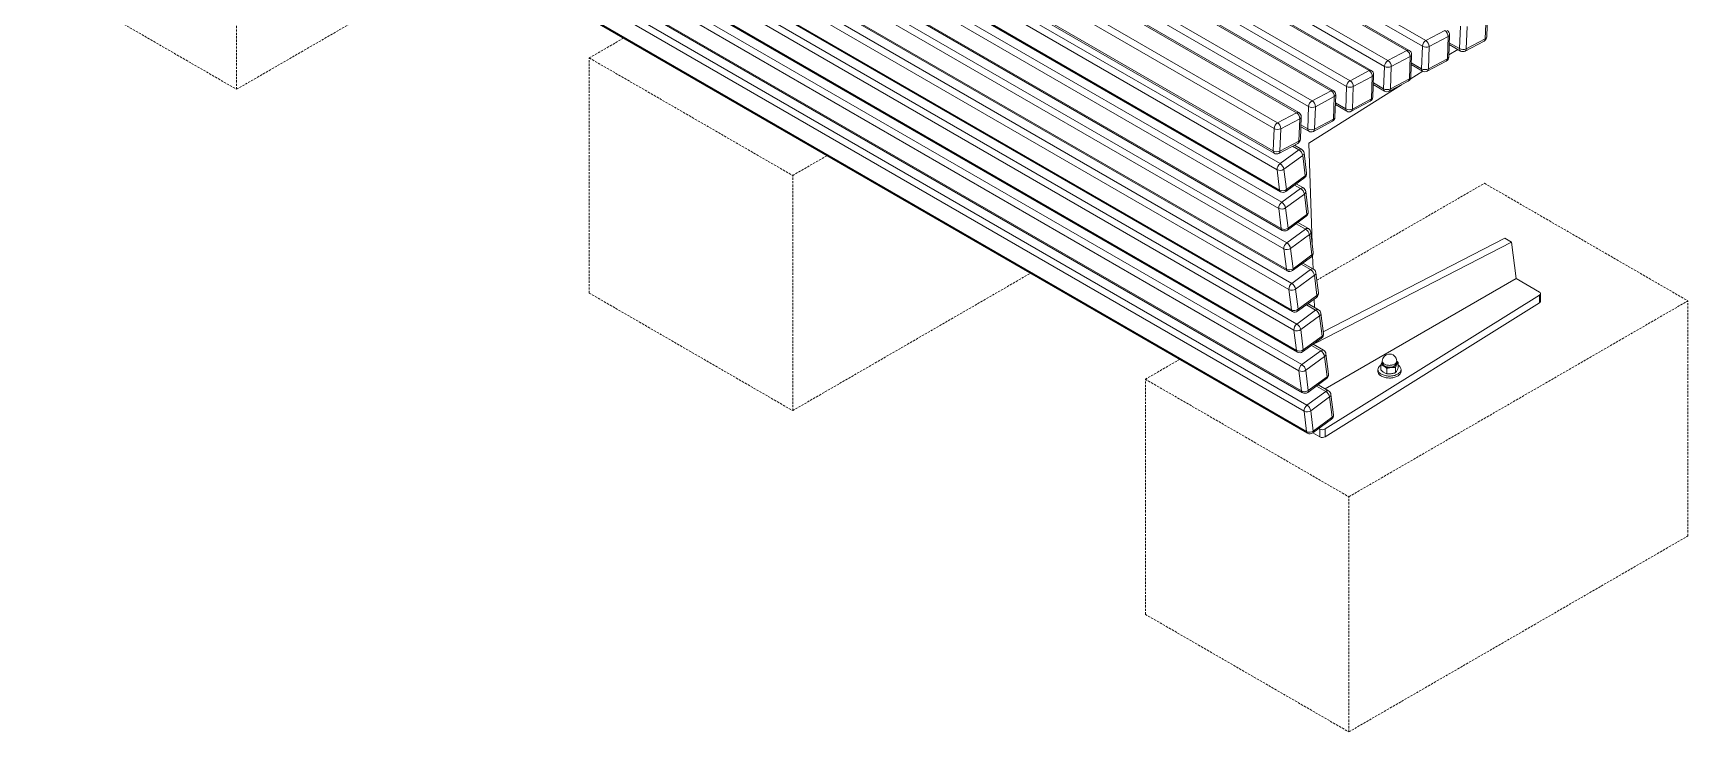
# Model space of a CAD drawing. Header units: millimetres. Extents: x 580 to 5174, y 1342 to 4642.
# Drawn here: x 4004 to 4934, y 1923 to 2315 of the extents above; entities that cross this region are included whole.
import ezdxf

# ---------------------------------------------------------------- set-up
doc = ezdxf.new("R2010")
doc.units = ezdxf.units.MM
doc.linetypes.add('HIDDEN', pattern=[1.905, 1.27, -0.635])
doc.layers.add('ZANO_R', color=7, linetype='Continuous', lineweight=0)
doc.layers.add('ZANO_R_przerywana', color=7, linetype='HIDDEN', lineweight=0)

msp = doc.modelspace()

# ---------------------------------------------------------------- linework, layer by layer
at = {"layer": 'ZANO_R'}
for p, q in [((4776.23, 2305.27), (4094.1, 2699.05)), ((4777.49, 2305.36), (4095.37, 2699.14)), ((4784.9, 2307.65), (4102.78, 2701.43)), ((4104.76, 2704.68), (4786.89, 2310.9)), ((4754.91, 2294), (4072.78, 2687.78)), ((4756.17, 2294.09), (4074.05, 2687.87)), ((4763.58, 2296.38), (4081.46, 2690.16)), ((4083.44, 2693.41), (4765.57, 2299.63)), ((4742.26, 2285.11), (4060.14, 2678.9)), ((4062.12, 2682.15), (4744.24, 2288.36)), ((4040.8, 2670.88), (4722.92, 2277.1)), ((4733.58, 2282.73), (4051.46, 2676.51)), ((4734.85, 2282.82), (4052.73, 2676.6)), ((4714.17, 2270.36), (4032.04, 2664.14)), ((4715.43, 2270.45), (4033.31, 2664.23)), ((4720.94, 2273.85), (4038.82, 2667.63)), ((4701.52, 2261.48), (4019.4, 2655.26)), ((4021.38, 2658.51), (4703.51, 2264.73)), ((4018.95, 2642.69), (4701.07, 2248.91)), ((4019.51, 2641.36), (4701.63, 2247.58)), ((4703.28, 2238.34), (4021.15, 2632.13)), ((4022.79, 2635.54), (4704.91, 2241.76)), ((4022.57, 2620.73), (4704.7, 2226.95)), ((4023.11, 2619.78), (4705.24, 2226)), ((4023.72, 2613.86), (4705.85, 2220.08)), ((4704.21, 2216.66), (4022.09, 2610.44)), ((4023.51, 2599.05), (4705.63, 2205.27)), ((4024.05, 2598.1), (4706.17, 2204.32)), ((4707.05, 2193.87), (4024.92, 2587.65)), ((4026.56, 2591.07), (4708.68, 2197.29)), ((4026.34, 2576.26), (4708.47, 2182.48)), ((4026.88, 2575.31), (4709.01, 2181.53)), ((4029.4, 2568.29), (4711.52, 2174.5)), ((4709.89, 2171.09), (4027.76, 2564.87)), ((4029.18, 2553.48), (4711.3, 2159.69)), ((4029.72, 2552.53), (4711.85, 2158.74)), ((4712.72, 2148.3), (4030.6, 2542.08)), ((4032.24, 2545.5), (4714.36, 2151.72)), ((4032.02, 2530.69), (4714.14, 2136.91)), ((4032.56, 2529.74), (4714.68, 2135.96)), ((4035.07, 2522.71), (4717.2, 2128.93)), ((4715.56, 2125.52), (4033.44, 2519.3)), ((4034.86, 2507.9), (4716.98, 2114.12)), ((4035.4, 2506.95), (4717.52, 2113.17)), ((4718.4, 2102.73), (4036.28, 2496.51)), ((4037.91, 2499.93), (4720.03, 2106.15)), ((4037.7, 2485.12), (4719.82, 2091.34)), ((4038.24, 2484.17), (4720.36, 2090.39)), ((4821.03, 2312.89), (4821.48, 2325.46)), ((4786.89, 2310.9), (4797.55, 2316.53)), ((4805.77, 2306.35), (4806.22, 2318.92)), ((4810.03, 2318.82), (4809.58, 2306.25)), ((4820.24, 2311.89), (4820.69, 2324.46)), ((4784.45, 2295.08), (4784.9, 2307.65)), ((4788.71, 2307.56), (4788.26, 2294.99)), ((4799.37, 2313.19), (4788.71, 2307.56)), ((4798.92, 2300.62), (4799.37, 2313.19)), ((4799.71, 2301.62), (4800.16, 2314.19)), ((4799.96, 2308.69), (4806.33, 2305.02)), ((4800, 2309.68), (4805.77, 2306.35)), ((4808.94, 2304.97), (4819.6, 2310.6)), ((4809.58, 2306.25), (4820.24, 2311.89)), ((4765.57, 2299.63), (4776.23, 2305.27)), ((4778.05, 2301.92), (4767.39, 2296.29)), ((4777.6, 2289.35), (4778.05, 2301.92)), ((4778.39, 2290.35), (4778.84, 2302.93)), ((4778.64, 2297.43), (4785.01, 2293.75)), ((4778.68, 2298.41), (4784.45, 2295.08)), ((4787.61, 2293.7), (4798.28, 2299.34)), ((4788.26, 2294.99), (4798.92, 2300.62)), ((4804.72, 2305.95), (4799.75, 2302.82)), ((4744.24, 2288.36), (4754.91, 2294)), ((4756.73, 2290.65), (4746.07, 2285.02)), ((4756.28, 2278.08), (4756.73, 2290.65)), ((4757.07, 2279.09), (4757.52, 2291.66)), ((4763.13, 2283.81), (4763.58, 2296.38)), ((4766.29, 2282.44), (4776.95, 2288.07)), ((4767.39, 2296.29), (4766.94, 2283.72)), ((4766.94, 2283.72), (4777.6, 2289.35)), ((4785.2, 2293.65), (4778.05, 2289.14)), ((4773.2, 2286.08), (4721.07, 2253.23)), ((4722.92, 2277.1), (4733.58, 2282.73)), ((4735.41, 2279.39), (4724.75, 2273.75)), ((4734.96, 2266.82), (4735.41, 2279.39)), ((4735.75, 2267.82), (4736.2, 2280.39)), ((4741.81, 2272.54), (4742.26, 2285.11)), ((4746.07, 2285.02), (4745.62, 2272.45)), ((4745.62, 2272.45), (4756.28, 2278.08)), ((4757.32, 2286.16), (4763.69, 2282.48)), ((4757.36, 2287.15), (4763.13, 2283.81)), ((4703.51, 2264.73), (4714.17, 2270.36)), ((4720.49, 2261.28), (4720.94, 2273.85)), ((4724.75, 2273.75), (4724.3, 2261.18)), ((4736, 2274.89), (4742.37, 2271.22)), ((4736.03, 2275.88), (4741.81, 2272.54)), ((4744.97, 2271.17), (4755.63, 2276.8)), ((4701.07, 2248.91), (4701.52, 2261.48)), ((4705.33, 2261.38), (4704.88, 2248.81)), ((4715.99, 2267.02), (4705.33, 2261.38)), ((4715.54, 2254.45), (4715.99, 2267.02)), ((4716.33, 2255.45), (4716.78, 2268.02)), ((4716.58, 2262.52), (4721.05, 2259.95)), ((4716.62, 2263.51), (4720.49, 2261.28)), ((4723.65, 2259.9), (4734.31, 2265.53)), ((4724.3, 2261.18), (4734.96, 2266.82)), ((4704.24, 2247.53), (4714.9, 2253.17)), ((4704.88, 2248.81), (4715.54, 2254.45)), ((4715.49, 2249.51), (4711.9, 2251.58)), ((4717.09, 2249.8), (4713, 2252.16)), ((4721.07, 2253.23), (4722.97, 2197.02)), ((4704.91, 2241.76), (4715.49, 2249.51)), ((4717.65, 2246.37), (4707.07, 2238.63)), ((4719.07, 2234.98), (4717.65, 2246.37)), ((4719.83, 2236.41), (4718.42, 2247.8)), ((4704.7, 2226.95), (4703.28, 2238.34)), ((4707.07, 2238.63), (4708.49, 2227.23)), ((4708.18, 2226.16), (4718.75, 2233.9)), ((4708.49, 2227.23), (4719.07, 2234.98)), ((4705.85, 2220.08), (4716.42, 2227.82)), ((4718.58, 2224.69), (4708, 2216.94)), ((4716.42, 2227.82), (4713.08, 2229.75)), ((4718.02, 2228.12), (4714.01, 2230.43)), ((4720, 2213.29), (4718.58, 2224.69)), ((4720.77, 2214.73), (4719.35, 2226.12)), ((4705.63, 2205.27), (4704.21, 2216.66)), ((4708, 2216.94), (4709.42, 2205.55)), ((4709.42, 2205.55), (4720, 2213.29)), ((4708.68, 2197.29), (4719.26, 2205.03)), ((4709.11, 2204.47), (4719.68, 2212.22)), ((4719.26, 2205.03), (4714.01, 2208.06)), ((4720.86, 2205.33), (4714.94, 2208.75)), ((4721.42, 2201.9), (4710.84, 2194.16)), ((4722.84, 2190.51), (4721.42, 2201.9)), ((4723.6, 2191.94), (4722.19, 2203.33)), ((4724.87, 2141.02), (4835, 2197.73)), ((4729.15, 2147.39), (4831.19, 2199.93)), ((4831.19, 2199.93), (4835, 2197.73)), ((4835, 2197.73), (4837.56, 2177.2)), ((4708.47, 2182.48), (4707.05, 2193.87)), ((4710.84, 2194.16), (4712.26, 2182.76)), ((4711.95, 2181.69), (4722.52, 2189.43)), ((4712.26, 2182.76), (4722.84, 2190.51)), ((4722.1, 2182.25), (4716.85, 2185.28)), ((4723.7, 2182.55), (4717.78, 2185.96)), ((4723.2, 2190.16), (4723.46, 2182.69)), ((4711.52, 2174.5), (4722.1, 2182.25)), ((4724.26, 2179.11), (4713.68, 2171.37)), ((4725.67, 2167.72), (4724.26, 2179.11)), ((4726.44, 2169.15), (4725.02, 2180.55)), ((4837.56, 2177.2), (4730.31, 2115.29)), ((4850.62, 2169.66), (4837.56, 2177.2)), ((4711.3, 2159.69), (4709.89, 2171.09)), ((4713.68, 2171.37), (4715.1, 2159.98)), ((4714.79, 2158.9), (4725.36, 2166.65)), ((4715.1, 2159.98), (4725.67, 2167.72)), ((4730.31, 2092.81), (4850.68, 2167.94)), ((4850.68, 2163.54), (4850.68, 2167.94)), ((4851.26, 2164.38), (4851.26, 2168.78)), ((4714.36, 2151.72), (4724.93, 2159.46)), ((4724.93, 2159.46), (4719.69, 2162.49)), ((4726.53, 2159.76), (4720.62, 2163.18)), ((4724.03, 2165.67), (4724.19, 2161.12)), ((4729.28, 2146.37), (4727.86, 2157.76)), ((4730.31, 2088.41), (4850.68, 2163.54)), ((4714.14, 2136.91), (4712.72, 2148.3)), ((4727.09, 2156.33), (4716.52, 2148.58)), ((4716.52, 2148.58), (4717.94, 2137.19)), ((4728.51, 2144.94), (4727.09, 2156.33)), ((4717.62, 2136.12), (4728.2, 2143.86)), ((4717.94, 2137.19), (4728.51, 2144.94)), ((4727.77, 2136.68), (4722.52, 2139.71)), ((4729.37, 2136.98), (4723.46, 2140.39)), ((4724.85, 2141.41), (4724.87, 2141.02)), ((4717.2, 2128.93), (4727.77, 2136.68)), ((4729.93, 2133.54), (4719.36, 2125.8)), ((4731.35, 2122.15), (4729.93, 2133.54)), ((4732.12, 2123.58), (4730.7, 2134.98)), ((4762.32, 2130.53), (4762.37, 2130.62)), ((4762.37, 2130.61), (4762.32, 2130.53)), ((4762.37, 2130.85), (4762.37, 2129.86)), ((4770.46, 2129.86), (4770.46, 2130.85)), ((4771.29, 2130.03), (4771.29, 2127.13)), ((4716.98, 2114.12), (4715.56, 2125.52)), ((4719.36, 2125.8), (4720.77, 2114.41)), ((4720.46, 2113.33), (4731.04, 2121.08)), ((4720.77, 2114.41), (4731.35, 2122.15)), ((4759.95, 2126.23), (4759.95, 2125.13)), ((4761.54, 2128.85), (4761.54, 2125.95)), ((4764.86, 2126.71), (4764.86, 2123.81)), ((4769.74, 2127.3), (4769.74, 2124.4)), ((4772.88, 2125.13), (4772.88, 2126.23)), ((4720.03, 2106.15), (4730.61, 2113.89)), ((4732.77, 2110.76), (4722.19, 2103.01)), ((4730.61, 2113.89), (4725.36, 2116.92)), ((4732.21, 2114.19), (4726.3, 2117.6)), ((4734.19, 2099.36), (4732.77, 2110.76)), ((4734.96, 2100.8), (4733.54, 2112.19)), ((4719.82, 2091.34), (4718.4, 2102.73)), ((4722.19, 2103.01), (4723.61, 2091.62)), ((4723.3, 2090.55), (4733.87, 2098.29)), ((4723.61, 2091.62), (4734.19, 2099.36)), ((4726.72, 2093.05), (4727.2, 2092.77)), ((4727.2, 2088.37), (4727.2, 2092.77)), ((4730.31, 2092.81), (4730.31, 2088.41)), ((4723.36, 2090.59), (4727.2, 2088.37))]:
    msp.add_line(p, q, dxfattribs=at)
at = {"layer": 'ZANO_R', "flags": 128}
for points in [[(4767.27, 2127.39), (4766.78, 2127.35), (4766.29, 2127.34), (4765.79, 2127.37), (4765.31, 2127.43), (4764.84, 2127.52), (4764.4, 2127.64), (4763.98, 2127.79), (4763.59, 2127.97), (4763.25, 2128.18), (4762.95, 2128.41), (4762.7, 2128.65), (4762.5, 2128.91), (4762.35, 2129.19), (4762.27, 2129.47), (4762.24, 2129.75), (4762.27, 2130.04), (4762.36, 2130.32), (4762.37, 2130.36)], [(4767.24, 2128.57), (4766.76, 2128.53), (4766.27, 2128.52), (4765.79, 2128.55), (4765.31, 2128.61), (4764.85, 2128.7), (4764.41, 2128.82), (4764, 2128.98), (4763.63, 2129.16), (4763.3, 2129.37), (4763.01, 2129.59), (4762.77, 2129.84), (4762.59, 2130.1), (4762.46, 2130.37), (4762.39, 2130.65), (4762.37, 2130.85)], [(4770.46, 2130.85), (4770.45, 2130.77), (4770.41, 2130.49), (4770.3, 2130.21), (4770.14, 2129.95), (4769.93, 2129.69), (4769.66, 2129.46), (4769.34, 2129.24), (4768.99, 2129.05), (4768.59, 2128.89), (4768.17, 2128.75), (4767.71, 2128.64), (4767.24, 2128.57)], [(4770.46, 2130.36), (4770.53, 2130.18), (4770.58, 2129.89), (4770.58, 2129.61), (4770.52, 2129.32), (4770.41, 2129.04), (4770.24, 2128.78), (4770.01, 2128.52), (4769.73, 2128.29), (4769.41, 2128.07), (4769.04, 2127.88), (4768.64, 2127.71), (4768.21, 2127.57), (4767.75, 2127.47), (4767.27, 2127.39)], [(4761.54, 2128.69), (4761.3, 2128.51), (4760.94, 2128.22), (4760.63, 2127.9), (4760.38, 2127.57), (4760.18, 2127.23), (4760.05, 2126.88), (4759.97, 2126.52), (4759.95, 2126.16), (4759.99, 2125.8), (4760.09, 2125.45), (4760.25, 2125.1), (4760.47, 2124.76), (4760.75, 2124.43), (4761.07, 2124.13)], [(4761.07, 2124.13), (4761.45, 2123.84), (4761.87, 2123.57), (4762.34, 2123.33), (4762.84, 2123.12), (4763.38, 2122.93), (4763.94, 2122.78), (4764.53, 2122.66), (4765.14, 2122.57), (4765.75, 2122.52), (4766.38, 2122.5), (4767, 2122.51), (4767.62, 2122.56), (4768.23, 2122.65), (4768.82, 2122.76), (4769.39, 2122.91), (4769.93, 2123.1), (4770.44, 2123.31), (4770.91, 2123.54), (4771.33, 2123.81), (4771.72, 2124.09), (4772.05, 2124.4), (4772.33, 2124.72), (4772.55, 2125.06), (4772.72, 2125.4), (4772.83, 2125.76), (4772.88, 2126.12), (4772.87, 2126.48), (4772.8, 2126.84), (4772.66, 2127.19), (4772.47, 2127.53), (4772.23, 2127.87), (4771.93, 2128.18), (4771.58, 2128.48), (4771.29, 2128.69)], [(4761.07, 2123.03), (4761.45, 2122.74), (4761.87, 2122.47), (4762.34, 2122.23), (4762.84, 2122.02), (4763.38, 2121.83), (4763.94, 2121.68), (4764.53, 2121.56), (4765.14, 2121.47), (4765.75, 2121.42), (4766.38, 2121.4), (4767, 2121.41), (4767.62, 2121.46), (4768.23, 2121.55), (4768.82, 2121.66), (4769.39, 2121.81), (4769.93, 2122), (4770.44, 2122.21), (4770.91, 2122.44), (4771.33, 2122.71), (4771.72, 2122.99), (4772.05, 2123.3), (4772.33, 2123.62), (4772.55, 2123.96), (4772.72, 2124.3), (4772.83, 2124.66), (4772.88, 2125.02), (4772.88, 2125.13)], [(4762.6, 2129.1), (4762.77, 2128.85), (4763.01, 2128.6), (4763.3, 2128.38), (4763.63, 2128.17), (4764, 2127.99), (4764.41, 2127.83), (4764.85, 2127.71), (4765.31, 2127.62), (4765.79, 2127.56), (4766.27, 2127.53), (4766.76, 2127.54), (4767.24, 2127.58)]]:
    msp.add_lwpolyline(points, dxfattribs=at)
at = {"layer": 'ZANO_R'}
for centre, radius, start, end in [((4795.4, 2313.19), 3.97, 359.93576, 57.29937), ((4797.47, 2314.29), 2.69, 357.9472, 60.00269), ((4789, 2307.38), 4.1, 120.95554, 176.24862), ((4786.9, 2311.42), 4.27, 242.08609, 295.08982), ((4784.74, 2307.56), 3.97, 359.93576, 57.29937), ((4798.91, 2314.36), 1.26, 291.44504, 352.30441), ((4807.13, 2306.14), 1.38, 171.24773, 234.23544), ((4807.77, 2310.12), 4.27, 242.08609, 295.08982), ((4808.18, 2306.16), 1.41, 302.55986, 3.94469), ((4818.34, 2312.99), 2.69, 297.85562, 357.9472), ((4818.84, 2311.79), 1.41, 302.55986, 3.94469), ((4819.78, 2313.06), 1.26, 291.44504, 352.30441), ((4767.68, 2296.11), 4.1, 120.95554, 176.24862), ((4763.42, 2296.29), 3.97, 359.93576, 57.29937), ((4776.94, 2304.19), 1.29, 64.49119, 123.53946), ((4774.08, 2301.93), 3.97, 359.93576, 57.29937), ((4776.15, 2303.02), 2.69, 357.9472, 60.00269), ((4777.59, 2303.09), 1.26, 291.44504, 352.30441), ((4797.02, 2301.72), 2.69, 297.85562, 357.9472), ((4797.52, 2300.52), 1.41, 302.55986, 3.94469), ((4798.46, 2301.79), 1.26, 291.44504, 352.30441), ((4807.68, 2307.35), 2.69, 240.00269, 297.85562), ((4746.36, 2284.85), 4.1, 120.95554, 176.24862), ((4742.1, 2285.02), 3.97, 359.93576, 57.29937), ((4755.62, 2292.92), 1.29, 64.49119, 123.53946), ((4752.76, 2290.66), 3.97, 359.93576, 57.29937), ((4754.82, 2291.75), 2.69, 357.9472, 60.00269), ((4756.27, 2291.83), 1.26, 291.44504, 352.30441), ((4765.58, 2300.15), 4.27, 242.08609, 295.08982), ((4775.7, 2290.45), 2.69, 297.85562, 357.9472), ((4776.2, 2289.25), 1.41, 302.55986, 3.94469), ((4777.14, 2290.52), 1.26, 291.44504, 352.30441), ((4785.81, 2294.87), 1.38, 171.24773, 234.23544), ((4786.45, 2298.85), 4.27, 242.08609, 295.08982), ((4786.36, 2296.09), 2.69, 240.00269, 297.85562), ((4786.86, 2294.89), 1.41, 302.55986, 3.94469), ((4734.3, 2281.66), 1.29, 64.49119, 123.53946), ((4731.44, 2279.39), 3.97, 359.93576, 57.29937), ((4733.5, 2280.49), 2.69, 357.9472, 60.00269), ((4734.95, 2280.56), 1.26, 291.44504, 352.30441), ((4744.26, 2288.89), 4.27, 242.08609, 295.08982), ((4754.37, 2279.18), 2.69, 297.85562, 357.9472), ((4754.88, 2277.99), 1.41, 302.55986, 3.94469), ((4755.82, 2279.26), 1.26, 291.44504, 352.30441), ((4764.49, 2283.6), 1.38, 171.24773, 234.23544), ((4765.13, 2287.58), 4.27, 242.08609, 295.08982), ((4765.03, 2284.82), 2.69, 240.00269, 297.85562), ((4765.54, 2283.62), 1.41, 302.55986, 3.94469), ((4714.88, 2269.29), 1.29, 64.49119, 123.53946), ((4712.02, 2267.02), 3.97, 359.93576, 57.29937), ((4714.09, 2268.12), 2.69, 357.9472, 60.00269), ((4725.03, 2273.58), 4.1, 120.95554, 176.24862), ((4722.94, 2277.62), 4.27, 242.08609, 295.08982), ((4720.78, 2273.76), 3.97, 359.93576, 57.29937), ((4743.17, 2272.33), 1.38, 171.24773, 234.23544), ((4743.81, 2276.32), 4.27, 242.08609, 295.08982), ((4743.71, 2273.55), 2.69, 240.00269, 297.85562), ((4744.22, 2272.35), 1.41, 302.55986, 3.94469), ((4705.62, 2261.21), 4.1, 120.95554, 176.24862), ((4703.52, 2265.25), 4.27, 242.08609, 295.08982), ((4701.36, 2261.39), 3.97, 359.93576, 57.29937), ((4715.53, 2268.19), 1.26, 291.44504, 352.30441), ((4721.85, 2261.07), 1.38, 171.24773, 234.23544), ((4722.49, 2265.05), 4.27, 242.08609, 295.08982), ((4722.39, 2262.28), 2.69, 240.00269, 297.85562), ((4722.89, 2261.09), 1.41, 302.55986, 3.94469), ((4733.05, 2267.92), 2.69, 297.85562, 357.9472), ((4733.55, 2266.72), 1.41, 302.55986, 3.94469), ((4734.5, 2267.99), 1.26, 291.44504, 352.30441), ((4713.64, 2255.55), 2.69, 297.85562, 357.9472), ((4714.14, 2254.35), 1.41, 302.55986, 3.94469), ((4715.08, 2255.62), 1.26, 291.44504, 352.30441), ((4702.43, 2248.7), 1.38, 171.24773, 234.23544), ((4703.07, 2252.68), 4.27, 242.08609, 295.08982), ((4702.98, 2249.91), 2.69, 240.00269, 297.85562), ((4707.32, 2238.51), 4.04, 126.48379, 182.37578), ((4703.48, 2248.72), 1.41, 302.55986, 3.94469), ((4702.47, 2237.77), 4.68, 10.58051, 58.53234), ((4716.52, 2248.41), 1.51, 67.89704, 133.28084), ((4713.04, 2245.51), 4.68, 10.58051, 58.53234), ((4715.74, 2247.47), 2.69, 7.09937, 60.00269), ((4716.83, 2247.73), 1.59, 301.00789, 2.57859), ((4704.94, 2241.66), 3.71, 243.39707, 305.12981), ((4717.16, 2236.08), 2.69, 306.21257, 7.09937), ((4718.02, 2234.7), 1.08, 312.65121, 14.81302), ((4718.25, 2236.34), 1.59, 301.00789, 2.57859), ((4706.36, 2230.27), 3.71, 243.39707, 305.12981), ((4705.9, 2227.01), 1.21, 182.71368, 236.5846), ((4706.59, 2228.33), 2.69, 240.00269, 306.21257), ((4707.44, 2226.96), 1.08, 312.65121, 14.81302), ((4717.45, 2226.72), 1.51, 67.89704, 133.28084), ((4713.98, 2223.83), 4.68, 10.58051, 58.53234), ((4716.67, 2225.79), 2.69, 7.09937, 60.00269), ((4717.76, 2226.05), 1.59, 301.00789, 2.57859), ((4708.25, 2216.83), 4.04, 126.48379, 182.37578), ((4705.87, 2219.97), 3.71, 243.39707, 305.12981), ((4703.4, 2216.08), 4.68, 10.58051, 58.53234), ((4718.09, 2214.39), 2.69, 306.21257, 7.09937), ((4718.95, 2213.02), 1.08, 312.65121, 14.81302), ((4719.18, 2214.65), 1.59, 301.00789, 2.57859), ((4707.29, 2208.58), 3.71, 243.39707, 305.12981), ((4706.84, 2205.32), 1.21, 182.71368, 236.5846), ((4707.52, 2206.65), 2.69, 240.00269, 306.21257), ((4708.38, 2205.27), 1.08, 312.65121, 14.81302), ((4720.29, 2203.94), 1.51, 67.89704, 133.28084), ((4716.81, 2201.04), 4.68, 10.58051, 58.53234), ((4719.51, 2203), 2.69, 7.09937, 60.00269), ((4711.09, 2194.04), 4.04, 126.48379, 182.37578), ((4706.24, 2193.3), 4.68, 10.58051, 58.53234), ((4720.6, 2203.26), 1.59, 301.00789, 2.57859), ((4708.71, 2197.19), 3.71, 243.39707, 305.12981), ((4720.93, 2191.61), 2.69, 306.21257, 7.09937), ((4721.79, 2190.23), 1.08, 312.65121, 14.81302), ((4722.02, 2191.87), 1.59, 301.00789, 2.57859), ((4710.13, 2185.8), 3.71, 243.39707, 305.12981), ((4709.67, 2182.54), 1.21, 182.71368, 236.5846), ((4710.36, 2183.86), 2.69, 240.00269, 306.21257), ((4711.21, 2182.49), 1.08, 312.65121, 14.81302), ((4723.13, 2181.15), 1.51, 67.89704, 133.28084), ((4719.65, 2178.25), 4.68, 10.58051, 58.53234), ((4722.35, 2180.21), 2.69, 7.09937, 60.00269), ((4723.44, 2180.48), 1.59, 301.00789, 2.57859), ((4713.92, 2171.26), 4.04, 126.48379, 182.37578), ((4711.55, 2174.4), 3.71, 243.39707, 305.12981), ((4709.08, 2170.51), 4.68, 10.58051, 58.53234), ((4723.77, 2168.82), 2.69, 306.21257, 7.09937), ((4724.63, 2167.44), 1.08, 312.65121, 14.81302), ((4724.86, 2169.08), 1.59, 301.00789, 2.57859), ((4850.29, 2168.79), 0.936, 294.69769, 69.16827), ((4712.97, 2163.01), 3.71, 243.39707, 305.12981), ((4712.51, 2159.75), 1.21, 182.71368, 236.5846), ((4713.19, 2161.08), 2.69, 240.00269, 306.21257), ((4714.05, 2159.7), 1.08, 312.65121, 14.81302), ((4725.97, 2158.37), 1.51, 67.89704, 133.28084), ((4722.49, 2155.47), 4.68, 10.58051, 58.53234), ((4725.19, 2157.43), 2.69, 7.09937, 60.00269), ((4726.27, 2157.69), 1.59, 301.00789, 2.57859), ((4850.21, 2164.47), 1.05, 296.63676, 355.0657), ((4716.76, 2148.47), 4.04, 126.48379, 182.37578), ((4714.38, 2151.62), 3.71, 243.39707, 305.12981), ((4711.91, 2147.72), 4.68, 10.58051, 58.53234), ((4726.61, 2146.04), 2.69, 306.21257, 7.09937), ((4727.46, 2144.66), 1.08, 312.65121, 14.81302), ((4727.69, 2146.3), 1.59, 301.00789, 2.57859), ((4715.8, 2140.22), 3.71, 243.39707, 305.12981), ((4715.35, 2136.97), 1.21, 182.71368, 236.5846), ((4716.03, 2138.29), 2.69, 240.00269, 306.21257), ((4716.89, 2136.91), 1.08, 312.65121, 14.81302), ((4728.81, 2135.58), 1.51, 67.89704, 133.28084), ((4725.33, 2132.68), 4.68, 10.58051, 58.53234), ((4728.03, 2134.64), 2.69, 7.09937, 60.00269), ((4729.11, 2134.9), 1.59, 301.00789, 2.57859), ((4763.94, 2129.74), 1.8, 153.98511, 245.93905), ((4766.41, 2130.85), 4.04, 96.90193, 180), ((4763.87, 2129.88), 1.5, 180.88072, 211.61348), ((4766.41, 2130.85), 4.04, 0, 96.90193), ((4769.04, 2129.87), 1.42, 334.46019, 359.76846), ((4769.17, 2129.75), 1.55, 329.93084, 33.89043), ((4719.6, 2125.68), 4.04, 126.48379, 182.37578), ((4717.22, 2128.83), 3.71, 243.39707, 305.12981), ((4714.75, 2124.94), 4.68, 10.58051, 58.53234), ((4729.44, 2123.25), 2.69, 306.21257, 7.09937), ((4730.3, 2121.87), 1.08, 312.65121, 14.81302), ((4730.53, 2123.51), 1.59, 301.00789, 2.57859), ((4762.78, 2125.29), 2.83, 183.22634, 233.01435), ((4766.38, 2133.66), 6.41, 240.31175, 278.24648), ((4767.2, 2131.31), 3.73, 270.65724, 326.60083), ((4767.14, 2131.56), 4.24, 272.12676, 322.54427), ((4718.64, 2117.44), 3.71, 243.39707, 305.12981), ((4718.19, 2114.18), 1.21, 182.71368, 236.5846), ((4718.87, 2115.51), 2.69, 240.00269, 306.21257), ((4719.73, 2114.13), 1.08, 312.65121, 14.81302), ((4731.64, 2112.79), 1.51, 67.89704, 133.28084), ((4728.17, 2109.9), 4.68, 10.58051, 58.53234), ((4730.86, 2111.86), 2.69, 7.09937, 60.00269), ((4731.95, 2112.12), 1.59, 301.00789, 2.57859), ((4722.44, 2102.9), 4.04, 126.48379, 182.37578), ((4720.06, 2106.05), 3.71, 243.39707, 305.12981), ((4717.59, 2102.15), 4.68, 10.58051, 58.53234), ((4728.72, 2095.67), 3.28, 242.33876, 298.95004), ((4732.28, 2100.46), 2.69, 306.21257, 7.09937), ((4733.14, 2099.09), 1.08, 312.65121, 14.81302), ((4733.37, 2100.73), 1.59, 301.00789, 2.57859), ((4721.48, 2094.65), 3.71, 243.39707, 305.12981), ((4721.02, 2091.39), 1.21, 182.71368, 236.5846), ((4721.71, 2092.72), 2.69, 240.00269, 306.21257), ((4722.56, 2091.34), 1.08, 312.65121, 14.81302), ((4728.72, 2091.28), 3.28, 242.36268, 298.92612)]:
    msp.add_arc(centre, radius, start, end, dxfattribs=at)
for points, knots in [([(4762.32, 2130.53), (4762.3, 2130.49), (4762.16, 2130.25), (4761.9, 2129.71), (4761.66, 2129.14), (4761.54, 2128.85)], [0, 0, 0, 0, 0.070086, 0.530782, 1, 1, 1, 1]), ([(4771.29, 2130.03), (4771.02, 2130.3), (4770.75, 2130.58), (4770.46, 2130.79), (4770.46, 2130.79)], [0, 0, 0, 0, 0.9800234, 1, 1, 1, 1]), ([(4770.51, 2128.97), (4770.53, 2129.01), (4770.67, 2129.25), (4770.93, 2129.64), (4771.17, 2129.9), (4771.29, 2130.03)], [0, 0, 0, 0, 0.070086, 0.530782, 1, 1, 1, 1]), ([(4761.54, 2128.85), (4761.81, 2128.76), (4762.36, 2128.59), (4762.92, 2128.26), (4763.2, 2128.09)], [0, 0, 0, 0, 0.495458, 1, 1, 1, 1]), ([(4763.2, 2124.57), (4763.16, 2124.6), (4762.87, 2124.79), (4762.3, 2125.22), (4761.8, 2125.71), (4761.54, 2125.95)], [0, 0, 0, 0, 0.0700858, 0.5307822, 1, 1, 1, 1]), ([(4763.2, 2128.09), (4763.24, 2128.06), (4763.54, 2127.87), (4764.1, 2127.44), (4764.61, 2126.95), (4764.86, 2126.71)], [0, 0, 0, 0, 0.070086, 0.530782, 1, 1, 1, 1]), ([(4764.86, 2123.81), (4764.59, 2123.9), (4764.05, 2124.07), (4763.49, 2124.4), (4763.2, 2124.57)], [0, 0, 0, 0, 0.495458, 1, 1, 1, 1]), ([(4764.86, 2126.71), (4765.16, 2126.81), (4765.75, 2127.01), (4766.57, 2127.21), (4767.09, 2127.28), (4767.3, 2127.31)], [0, 0, 0, 0, 0.371423, 0.74615, 1, 1, 1, 1]), ([(4767.3, 2123.79), (4767.09, 2123.77), (4766.58, 2123.72), (4765.76, 2123.72), (4765.16, 2123.78), (4764.86, 2123.81)], [0, 0, 0, 0, 0.253849, 0.624963, 1, 1, 1, 1]), ([(4767.3, 2127.31), (4767.61, 2127.34), (4768.24, 2127.4), (4769.05, 2127.37), (4769.55, 2127.32), (4769.74, 2127.3)], [0, 0, 0, 0, 0.377872, 0.761106, 1, 1, 1, 1]), ([(4769.74, 2124.4), (4769.55, 2124.34), (4769.06, 2124.17), (4768.24, 2123.94), (4767.62, 2123.84), (4767.3, 2123.79)], [0, 0, 0, 0, 0.238894, 0.617064, 1, 1, 1, 1]), ([(4769.74, 2127.3), (4769.86, 2127.6), (4770.12, 2128.23), (4770.38, 2128.73), (4770.51, 2128.97)], [0, 0, 0, 0, 0.495458, 1, 1, 1, 1]), ([(4770.51, 2125.45), (4770.49, 2125.42), (4770.35, 2125.18), (4770.09, 2124.79), (4769.85, 2124.53), (4769.74, 2124.4)], [0, 0, 0, 0, 0.070086, 0.530782, 1, 1, 1, 1]), ([(4771.29, 2127.13), (4771.16, 2126.82), (4770.91, 2126.2), (4770.64, 2125.7), (4770.51, 2125.45)], [0, 0, 0, 0, 0.495458, 1, 1, 1, 1])]:
    msp.add_open_spline(points, degree=3, knots=knots, dxfattribs=at)
at = {"layer": 'ZANO_R_przerywana'}
for p, q in [((4118.59, 2283.5), (4118.59, 2415.52)), ((4118.59, 2283.5), (4252.21, 2360.64)), ((4004.27, 2349.5), (4118.59, 2283.5)), ((4316.75, 2301.12), (4336.03, 2312.25)), ((4316.75, 2301.12), (4431.07, 2235.12)), ((4316.75, 2169.11), (4316.75, 2301.12)), ((4431.07, 2235.12), (4450.35, 2246.26)), ((4431.07, 2103.11), (4431.07, 2235.12)), ((4725.55, 2176.33), (4819.77, 2230.72)), ((4819.77, 2230.72), (4934.09, 2164.73)), ((4431.07, 2103.11), (4564.7, 2180.25)), ((4316.75, 2169.11), (4431.07, 2103.11)), ((4743.55, 2054.73), (4934.09, 2164.73)), ((4934.09, 2032.71), (4934.09, 2164.73)), ((4629.23, 2120.73), (4648.51, 2131.86)), ((4629.23, 2120.73), (4743.55, 2054.73)), ((4629.23, 1988.71), (4629.23, 2120.73)), ((4743.55, 1922.72), (4743.55, 2054.73)), ((4743.55, 1922.72), (4934.09, 2032.71)), ((4629.23, 1988.71), (4743.55, 1922.72))]:
    msp.add_line(p, q, dxfattribs=at)

doc.saveas('drawing.dxf')
